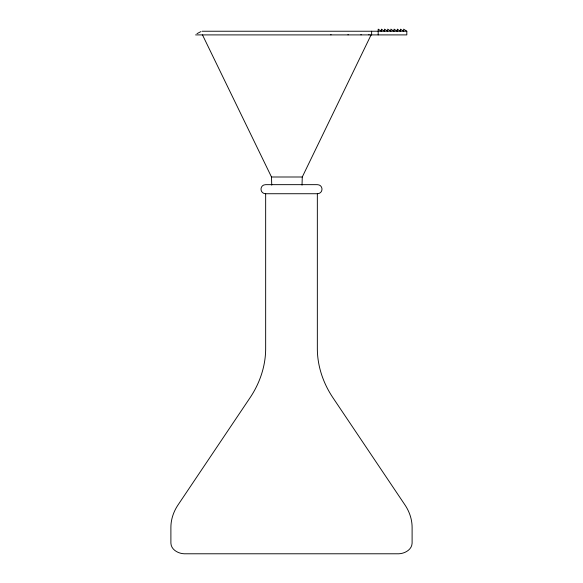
<?xml version="1.0" encoding="UTF-8"?>
<svg xmlns="http://www.w3.org/2000/svg" width="583" height="583" viewBox="0 0 583 583"><rect width="100%" height="100%" fill="white"/><g stroke="black" fill="none" stroke-linecap="round" stroke-linejoin="round"><path stroke-width="0.87" d="M302.023 185.132L302.271 176.999L371.276 34.514M197.01 33.654L200.924 31.584M317.341 193.731C323.543 193.607 323.543 184.782 317.341 184.658L265.659 184.658C259.457 184.782 259.457 193.607 265.659 193.731L317.341 193.731L317.341 348.43C317.305 366.058 323.252 383.395 333.075 397.934L404.945 504.907C409.412 511.531 412.123 519.417 412.108 527.44L412.108 543.174C411.86 549.791 404.733 553.551 398.801 553.784L184.199 553.784C178.267 553.551 171.14 549.791 170.892 543.174L170.892 527.44C170.877 519.417 173.588 511.531 178.055 504.907L249.925 397.934C259.748 383.395 265.695 366.058 265.659 348.43L265.659 193.731M202.141 31.234L406.817 31.234L406.817 34.9L195.575 34.9M202.483 34.9L271.489 176.999L302.271 176.999M406.817 31.234L403.64 29.15L403.64 31.234L400.455 29.15L400.455 31.234L397.278 29.15L397.278 31.234L394.035 29.15L394.035 31.234L390.85 29.15L390.85 31.234L387.673 29.15L387.673 31.234L384.489 29.15L384.489 31.234L381.369 29.15L381.369 31.234L378.185 29.15L378.185 34.9M271.489 176.999L271.744 185.132M371.626 31.234L371.626 34.9M368.959 34.514L368.959 34.9M361.045 34.514L361.045 34.9M348.08 34.514L348.08 34.9M330.94 34.514L330.94 34.9"/></g></svg>
